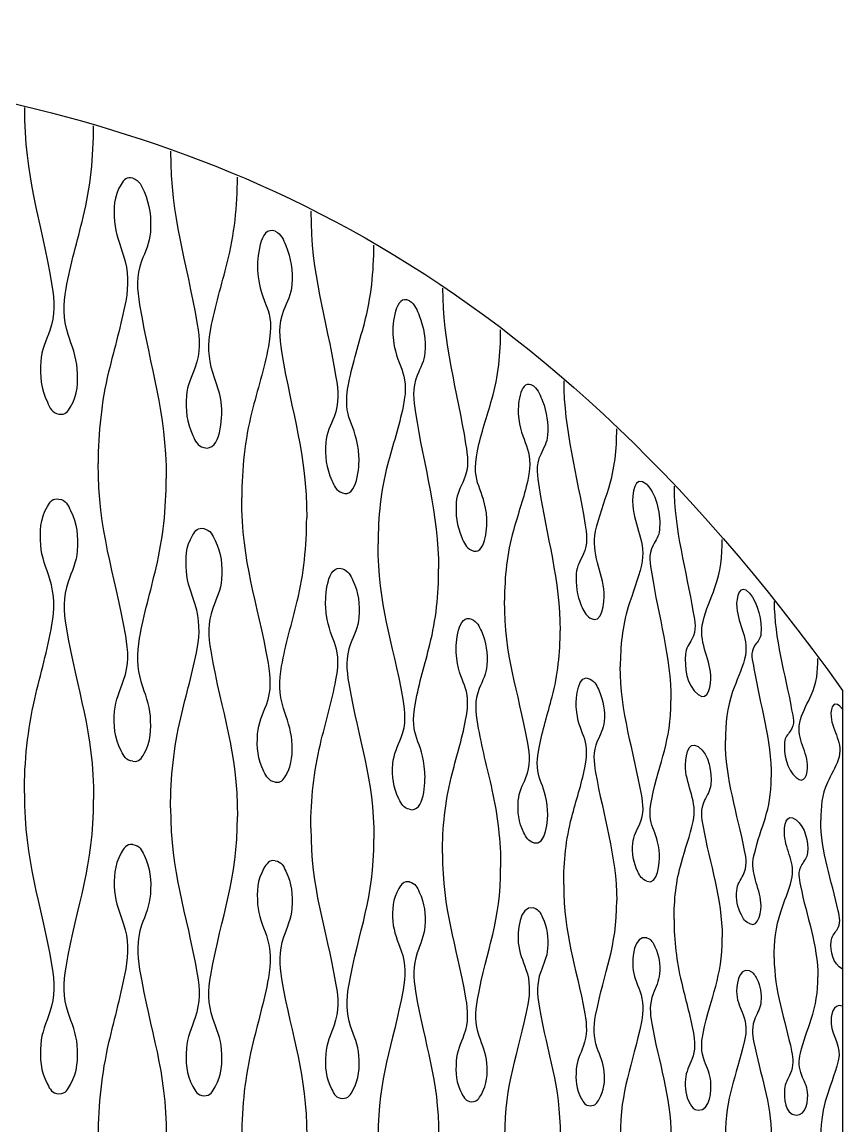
# Model space of a CAD drawing. Header units: millimetres. Extents: x 1 to 583, y -486 to -2.
# Drawn here: x 568.13 to 583.37, y -198.99 to -178.52 of the extents above; entities that cross this region are included whole.
import ezdxf

# ---------------------------------------------------------------- set-up
doc = ezdxf.new("R2010")
doc.units = ezdxf.units.MM
doc.header["$MEASUREMENT"] = 0
doc.layers.add('DEFAULT', color=7, linetype='Continuous')

msp = doc.modelspace()

# ---------------------------------------------------------------- linework, layer by layer
at = {"layer": 'DEFAULT'}
msp.add_lwpolyline([(583.342, -190.913), (583.342, -207.44)], dxfattribs=at)
for points, knots in [([(542.024, -178.517), (553.829, -178.517), (559.732, -178.517), (565.634, -179.55), (571.537, -180.583), (577.439, -182.649), (583.342, -190.913)], [0, 0, 0, 0, 1, 1, 1, 2, 2, 2, 2]), ([(568.172, -180.1), (568.172, -181.41), (568.471, -182.139), (568.683, -183.402), (568.731, -183.689), (568.747, -183.952), (568.644, -184.237), (568.576, -184.425), (568.489, -184.602), (568.475, -184.811), (568.457, -185.079), (568.478, -185.319), (568.598, -185.568), (568.647, -185.669), (568.681, -185.76), (568.813, -185.785)], [0, 0, 0, 0, 1, 1, 1, 2, 2, 2, 3, 3, 3, 4, 4, 4, 5, 5, 5, 5]), ([(568.813, -185.785), (568.935, -185.808), (568.977, -185.738), (569.029, -185.651), (569.167, -185.42), (569.168, -185.198), (569.152, -184.948), (569.137, -184.72), (569.049, -184.519), (568.983, -184.309), (568.892, -184.021), (568.891, -183.753), (568.944, -183.46), (569.026, -183.013), (569.156, -182.578), (569.262, -182.137), (569.397, -181.577), (569.455, -181.019), (569.455, -180.443)], [0, 0, 0, 0, 1, 1, 1, 2, 2, 2, 3, 3, 3, 4, 4, 4, 5, 5, 5, 6, 6, 6, 6]), ([(570.883, -180.91), (570.883, -182.18), (571.172, -182.898), (571.376, -184.123), (571.421, -184.396), (571.441, -184.645), (571.338, -184.916), (571.272, -185.091), (571.189, -185.254), (571.176, -185.449), (571.158, -185.708), (571.181, -185.941), (571.294, -186.182), (571.341, -186.284), (571.375, -186.373), (571.502, -186.408)], [0, 0, 0, 0, 1, 1, 1, 2, 2, 2, 3, 3, 3, 4, 4, 4, 5, 5, 5, 5]), ([(570.182, -181.41), (570.066, -181.38), (570.02, -181.443), (569.966, -181.528), (569.824, -181.753), (569.827, -181.97), (569.844, -182.216), (569.859, -182.443), (569.946, -182.643), (570.012, -182.853), (570.102, -183.137), (570.105, -183.401), (570.051, -183.69), (569.969, -184.134), (569.839, -184.565), (569.734, -185.003), (569.599, -185.566), (569.54, -186.125), (569.54, -186.703)], [0, 0, 0, 0, 1, 1, 1, 2, 2, 2, 3, 3, 3, 4, 4, 4, 5, 5, 5, 6, 6, 6, 6]), ([(570.182, -181.41), (570.308, -181.457), (570.343, -181.553), (570.39, -181.66), (570.5, -181.908), (570.526, -182.148), (570.508, -182.414), (570.495, -182.61), (570.411, -182.774), (570.345, -182.949), (570.241, -183.226), (570.262, -183.481), (570.308, -183.76), (570.51, -184.996), (570.801, -185.696), (570.801, -186.978)], [0, 0, 0, 0, 1, 1, 1, 2, 2, 2, 3, 3, 3, 4, 4, 4, 5, 5, 5, 5]), ([(571.502, -186.408), (571.817, -186.495), (571.841, -185.838), (571.828, -185.64), (571.814, -185.418), (571.729, -185.222), (571.665, -185.017), (571.58, -184.741), (571.575, -184.485), (571.628, -184.204), (571.706, -183.789), (571.832, -183.387), (571.934, -182.979), (572.066, -182.454), (572.121, -181.931), (572.121, -181.391)], [0, 0, 0, 0, 1, 1, 1, 2, 2, 2, 3, 3, 3, 4, 4, 4, 5, 5, 5, 5]), ([(573.483, -182.022), (573.483, -183.231), (573.756, -183.932), (573.948, -185.099), (573.99, -185.353), (574.014, -185.584), (573.913, -185.837), (573.85, -185.993), (573.771, -186.139), (573.759, -186.316), (573.742, -186.564), (573.768, -186.786), (573.871, -187.016), (573.916, -187.116), (573.95, -187.204), (574.067, -187.249)], [0, 0, 0, 0, 1, 1, 1, 2, 2, 2, 3, 3, 3, 4, 4, 4, 5, 5, 5, 5]), ([(572.822, -182.394), (572.528, -182.284), (572.483, -182.926), (572.496, -183.117), (572.543, -183.826), (572.844, -183.766), (572.696, -184.533), (572.617, -184.944), (572.491, -185.342), (572.39, -185.746), (572.257, -186.274), (572.203, -186.799), (572.203, -187.341)], [0, 0, 0, 0, 1, 1, 1, 2, 2, 2, 3, 3, 3, 4, 4, 4, 4]), ([(572.822, -182.394), (572.938, -182.454), (572.974, -182.55), (573.018, -182.658), (573.118, -182.897), (573.147, -183.128), (573.13, -183.385), (573.118, -183.563), (573.038, -183.71), (572.976, -183.868), (572.873, -184.128), (572.899, -184.367), (572.941, -184.628), (573.13, -185.809), (573.406, -186.489), (573.406, -187.712)], [0, 0, 0, 0, 1, 1, 1, 2, 2, 2, 3, 3, 3, 4, 4, 4, 5, 5, 5, 5]), ([(574.067, -187.249), (574.341, -187.355), (574.387, -186.748), (574.375, -186.569), (574.331, -185.9), (574.045, -185.93), (574.186, -185.206), (574.259, -184.832), (574.378, -184.471), (574.475, -184.104), (574.602, -183.624), (574.651, -183.148), (574.651, -182.655)], [0, 0, 0, 0, 1, 1, 1, 2, 2, 2, 3, 3, 3, 4, 4, 4, 4]), ([(575.312, -183.686), (575.045, -183.548), (574.992, -184.121), (575.004, -184.309), (575.048, -184.96), (575.337, -184.938), (575.194, -185.645), (575.119, -186.013), (575, -186.368), (574.904, -186.73), (574.778, -187.213), (574.729, -187.693), (574.729, -188.19)], [0, 0, 0, 0, 1, 1, 1, 2, 2, 2, 3, 3, 3, 4, 4, 4, 4]), ([(575.924, -183.451), (575.924, -184.445), (576.197, -185.376), (576.353, -186.336), (576.391, -186.566), (576.42, -186.775), (576.321, -187.004), (576.262, -187.14), (576.19, -187.266), (576.179, -187.422), (576.162, -187.653), (576.19, -187.861), (576.282, -188.076), (576.323, -188.173), (576.358, -188.259), (576.463, -188.312)], [0, 0, 0, 0, 1, 1, 1, 2, 2, 2, 3, 3, 3, 4, 4, 4, 5, 5, 5, 5]), ([(575.312, -183.686), (575.415, -183.757), (575.452, -183.854), (575.494, -183.96), (575.582, -184.186), (575.613, -184.405), (575.597, -184.647), (575.586, -184.804), (575.513, -184.931), (575.455, -185.069), (575.354, -185.308), (575.385, -185.526), (575.422, -185.765), (575.573, -186.728), (575.852, -187.662), (575.852, -188.658)], [0, 0, 0, 0, 1, 1, 1, 2, 2, 2, 3, 3, 3, 4, 4, 4, 5, 5, 5, 5]), ([(576.463, -188.312), (576.709, -188.437), (576.759, -187.903), (576.747, -187.731), (576.707, -187.132), (576.44, -187.118), (576.573, -186.467), (576.639, -186.141), (576.75, -185.828), (576.84, -185.509), (576.96, -185.085), (577.002, -184.663), (577.002, -184.225)], [0, 0, 0, 0, 1, 1, 1, 2, 2, 2, 3, 3, 3, 4, 4, 4, 4]), ([(577.614, -185.269), (577.371, -185.101), (577.316, -185.587), (577.329, -185.778), (577.368, -186.342), (577.636, -186.395), (577.504, -187.01), (577.435, -187.329), (577.324, -187.634), (577.237, -187.947), (577.117, -188.375), (577.074, -188.801), (577.074, -189.243)], [0, 0, 0, 0, 1, 1, 1, 2, 2, 2, 3, 3, 3, 4, 4, 4, 4]), ([(578.171, -185.169), (578.171, -186.077), (578.42, -186.929), (578.563, -187.807), (578.595, -188.008), (578.63, -188.19), (578.533, -188.393), (578.479, -188.506), (578.413, -188.609), (578.403, -188.743), (578.388, -188.953), (578.417, -189.141), (578.497, -189.337), (578.536, -189.429), (578.571, -189.512), (578.663, -189.571)], [0, 0, 0, 0, 1, 1, 1, 2, 2, 2, 3, 3, 3, 4, 4, 4, 5, 5, 5, 5]), ([(577.614, -185.269), (577.703, -185.346), (577.74, -185.442), (577.779, -185.546), (577.856, -185.754), (577.889, -185.956), (577.873, -186.178), (577.863, -186.313), (577.797, -186.418), (577.744, -186.533), (577.644, -186.747), (577.681, -186.939), (577.714, -187.151), (577.85, -188.033), (578.105, -188.888), (578.105, -189.799)], [0, 0, 0, 0, 1, 1, 1, 2, 2, 2, 3, 3, 3, 4, 4, 4, 5, 5, 5, 5]), ([(578.663, -189.571), (578.883, -189.712), (578.934, -189.268), (578.922, -189.099), (578.896, -188.714), (578.671, -188.378), (578.763, -187.958), (578.823, -187.684), (578.924, -187.425), (579.006, -187.159), (579.119, -186.797), (579.154, -186.437), (579.154, -186.062)], [0, 0, 0, 0, 1, 1, 1, 2, 2, 2, 3, 3, 3, 4, 4, 4, 4]), ([(570.182, -192.224), (570.052, -192.211), (570.016, -192.126), (569.966, -192.029), (569.842, -191.789), (569.826, -191.558), (569.844, -191.298), (569.858, -191.088), (569.945, -190.91), (570.012, -190.721), (570.113, -190.44), (570.101, -190.182), (570.051, -189.898), (569.838, -188.669), (569.54, -187.981), (569.54, -186.703)], [0, 0, 0, 0, 1, 1, 1, 2, 2, 2, 3, 3, 3, 4, 4, 4, 5, 5, 5, 5]), ([(570.182, -192.224), (570.303, -192.242), (570.34, -192.169), (570.39, -192.083), (570.52, -191.855), (570.524, -191.636), (570.508, -191.389), (570.494, -191.169), (570.409, -190.974), (570.345, -190.77), (570.257, -190.489), (570.257, -190.226), (570.308, -189.94), (570.386, -189.5), (570.512, -189.071), (570.614, -188.637), (570.744, -188.087), (570.801, -187.541), (570.801, -186.978)], [0, 0, 0, 0, 1, 1, 1, 2, 2, 2, 3, 3, 3, 4, 4, 4, 5, 5, 5, 6, 6, 6, 6]), ([(579.712, -187.093), (579.476, -186.888), (579.437, -187.269), (579.452, -187.483), (579.479, -187.856), (579.708, -188.177), (579.612, -188.587), (579.549, -188.852), (579.448, -189.103), (579.368, -189.362), (579.255, -189.728), (579.22, -190.093), (579.22, -190.473)], [0, 0, 0, 0, 1, 1, 1, 2, 2, 2, 3, 3, 3, 4, 4, 4, 4]), ([(579.712, -187.093), (579.913, -187.306), (579.967, -187.665), (579.947, -187.933), (579.938, -188.045), (579.879, -188.125), (579.83, -188.215), (579.73, -188.4), (579.774, -188.564), (579.802, -188.746), (579.926, -189.53), (580.158, -190.288), (580.158, -191.098)], [0, 0, 0, 0, 1, 1, 1, 2, 2, 2, 3, 3, 3, 4, 4, 4, 4]), ([(580.217, -187.125), (580.217, -187.932), (580.442, -188.687), (580.572, -189.466), (580.601, -189.637), (580.643, -189.789), (580.545, -189.961), (580.495, -190.05), (580.437, -190.128), (580.428, -190.238), (580.409, -190.476), (580.444, -190.817), (580.663, -190.988)], [0, 0, 0, 0, 1, 1, 1, 2, 2, 2, 3, 3, 3, 4, 4, 4, 4]), ([(568.172, -192.817), (568.172, -192.223), (568.232, -191.646), (568.365, -191.066), (568.471, -190.609), (568.6, -190.159), (568.683, -189.697), (568.735, -189.405), (568.736, -189.136), (568.644, -188.848), (568.577, -188.639), (568.49, -188.441), (568.475, -188.214), (568.459, -187.961), (568.461, -187.735), (568.598, -187.501), (568.65, -187.412), (568.69, -187.34), (568.813, -187.361)], [0, 0, 0, 0, 1, 1, 1, 2, 2, 2, 3, 3, 3, 4, 4, 4, 5, 5, 5, 6, 6, 6, 6]), ([(568.813, -187.361), (568.945, -187.383), (568.98, -187.472), (569.029, -187.572), (569.15, -187.818), (569.169, -188.054), (569.152, -188.319), (569.138, -188.529), (569.05, -188.707), (568.983, -188.897), (568.882, -189.182), (568.895, -189.445), (568.944, -189.732), (569.156, -190.97), (569.455, -191.645), (569.455, -192.932)], [0, 0, 0, 0, 1, 1, 1, 2, 2, 2, 3, 3, 3, 4, 4, 4, 5, 5, 5, 5]), ([(572.822, -192.609), (572.698, -192.591), (572.662, -192.509), (572.614, -192.415), (572.496, -192.186), (572.478, -191.965), (572.496, -191.716), (572.509, -191.52), (572.593, -191.355), (572.658, -191.179), (572.757, -190.914), (572.743, -190.671), (572.696, -190.404), (572.489, -189.226), (572.203, -188.567), (572.203, -187.341)], [0, 0, 0, 0, 1, 1, 1, 2, 2, 2, 3, 3, 3, 4, 4, 4, 5, 5, 5, 5]), ([(570.883, -193.087), (570.883, -192.521), (570.94, -191.972), (571.07, -191.42), (571.171, -190.99), (571.296, -190.566), (571.376, -190.13), (571.427, -189.85), (571.426, -189.593), (571.338, -189.318), (571.274, -189.114), (571.19, -188.921), (571.176, -188.701), (571.16, -188.461), (571.158, -188.249), (571.294, -188.028), (571.346, -187.945), (571.388, -187.883), (571.502, -187.91)], [0, 0, 0, 0, 1, 1, 1, 2, 2, 2, 3, 3, 3, 4, 4, 4, 5, 5, 5, 6, 6, 6, 6]), ([(572.822, -192.609), (572.933, -192.632), (572.97, -192.567), (573.018, -192.487), (573.144, -192.275), (573.144, -192.07), (573.13, -191.84), (573.116, -191.629), (573.036, -191.442), (572.976, -191.246), (572.894, -190.98), (572.892, -190.731), (572.941, -190.461), (573.014, -190.053), (573.133, -189.657), (573.23, -189.256), (573.353, -188.745), (573.406, -188.237), (573.406, -187.712)], [0, 0, 0, 0, 1, 1, 1, 2, 2, 2, 3, 3, 3, 4, 4, 4, 5, 5, 5, 6, 6, 6, 6]), ([(571.502, -187.91), (571.628, -187.941), (571.662, -188.029), (571.71, -188.128), (571.824, -188.364), (571.846, -188.592), (571.828, -188.847), (571.815, -189.044), (571.731, -189.21), (571.665, -189.387), (571.566, -189.657), (571.581, -189.907), (571.628, -190.179), (571.832, -191.368), (572.121, -192.011), (572.121, -193.248)], [0, 0, 0, 0, 1, 1, 1, 2, 2, 2, 3, 3, 3, 4, 4, 4, 5, 5, 5, 5]), ([(575.312, -193.115), (575.197, -193.091), (575.162, -193.013), (575.116, -192.923), (575.008, -192.709), (574.988, -192.503), (575.004, -192.27), (575.017, -192.091), (575.096, -191.943), (575.158, -191.784), (575.254, -191.54), (575.237, -191.316), (575.194, -191.07), (574.998, -189.965), (574.729, -189.34), (574.729, -188.19)], [0, 0, 0, 0, 1, 1, 1, 2, 2, 2, 3, 3, 3, 4, 4, 4, 5, 5, 5, 5]), ([(580.663, -190.988), (580.856, -191.139), (580.91, -190.798), (580.898, -190.631), (580.874, -190.294), (580.662, -190.005), (580.754, -189.632), (580.807, -189.415), (580.899, -189.212), (580.975, -189.003), (581.081, -188.709), (581.109, -188.417), (581.109, -188.109)], [0, 0, 0, 0, 1, 1, 1, 2, 2, 2, 3, 3, 3, 4, 4, 4, 4]), ([(573.483, -193.458), (573.483, -192.93), (573.536, -192.419), (573.659, -191.904), (573.755, -191.508), (573.873, -191.118), (573.948, -190.717), (574.085, -189.985), (573.804, -190.042), (573.759, -189.363), (573.747, -189.181), (573.781, -188.556), (574.067, -188.653)], [0, 0, 0, 0, 1, 1, 1, 2, 2, 2, 3, 3, 3, 4, 4, 4, 4]), ([(574.067, -188.653), (574.184, -188.692), (574.218, -188.778), (574.263, -188.875), (574.367, -189.098), (574.392, -189.314), (574.375, -189.556), (574.362, -189.735), (574.283, -189.885), (574.221, -190.045), (574.124, -190.297), (574.143, -190.528), (574.186, -190.781), (574.377, -191.901), (574.651, -192.504), (574.651, -193.669)], [0, 0, 0, 0, 1, 1, 1, 2, 2, 2, 3, 3, 3, 4, 4, 4, 5, 5, 5, 5]), ([(575.312, -193.115), (575.591, -193.19), (575.608, -192.6), (575.597, -192.427), (575.556, -191.794), (575.297, -191.822), (575.422, -191.141), (575.49, -190.774), (575.599, -190.419), (575.689, -190.058), (575.805, -189.595), (575.852, -189.134), (575.852, -188.658)], [0, 0, 0, 0, 1, 1, 1, 2, 2, 2, 3, 3, 3, 4, 4, 4, 4]), ([(581.615, -189.104), (581.431, -188.911), (581.364, -189.171), (581.379, -189.372), (581.403, -189.696), (581.622, -189.968), (581.524, -190.329), (581.468, -190.538), (581.374, -190.73), (581.303, -190.932), (581.197, -191.231), (581.169, -191.528), (581.169, -191.842)], [0, 0, 0, 0, 1, 1, 1, 2, 2, 2, 3, 3, 3, 4, 4, 4, 4]), ([(581.615, -189.104), (581.773, -189.302), (581.849, -189.614), (581.828, -189.861), (581.82, -189.949), (581.767, -190.002), (581.721, -190.067), (581.616, -190.219), (581.672, -190.352), (581.697, -190.502), (581.808, -191.174), (582.019, -191.822), (582.019, -192.521)], [0, 0, 0, 0, 1, 1, 1, 2, 2, 2, 3, 3, 3, 4, 4, 4, 4]), ([(577.614, -193.734), (577.509, -193.706), (577.475, -193.633), (577.432, -193.549), (577.334, -193.353), (577.314, -193.165), (577.329, -192.952), (577.341, -192.794), (577.413, -192.665), (577.471, -192.527), (577.562, -192.307), (577.543, -192.108), (577.504, -191.888), (577.323, -190.875), (577.074, -190.298), (577.074, -189.243)], [0, 0, 0, 0, 1, 1, 1, 2, 2, 2, 3, 3, 3, 4, 4, 4, 5, 5, 5, 5]), ([(582.073, -189.263), (582.073, -189.957), (582.277, -190.602), (582.396, -191.269), (582.42, -191.407), (582.474, -191.528), (582.371, -191.667), (582.325, -191.729), (582.272, -191.781), (582.265, -191.867), (582.245, -192.086), (582.304, -192.367), (582.478, -192.527)], [0, 0, 0, 0, 1, 1, 1, 2, 2, 2, 3, 3, 3, 4, 4, 4, 4]), ([(575.924, -193.934), (575.924, -193.454), (575.97, -192.99), (576.086, -192.522), (576.174, -192.168), (576.284, -191.82), (576.353, -191.46), (576.483, -190.787), (576.219, -190.83), (576.179, -190.207), (576.168, -190.039), (576.213, -189.478), (576.463, -189.59)], [0, 0, 0, 0, 1, 1, 1, 2, 2, 2, 3, 3, 3, 4, 4, 4, 4]), ([(576.463, -189.59), (576.568, -189.637), (576.602, -189.72), (576.644, -189.813), (576.737, -190.02), (576.763, -190.219), (576.747, -190.443), (576.736, -190.602), (576.663, -190.732), (576.606, -190.872), (576.512, -191.101), (576.533, -191.31), (576.573, -191.539), (576.643, -191.949), (576.75, -192.349), (576.84, -192.753), (576.946, -193.23), (577.002, -193.704), (577.002, -194.192)], [0, 0, 0, 0, 1, 1, 1, 2, 2, 2, 3, 3, 3, 4, 4, 4, 5, 5, 5, 6, 6, 6, 6]), ([(577.614, -193.734), (577.851, -193.815), (577.883, -193.29), (577.873, -193.138), (577.836, -192.567), (577.596, -192.588), (577.714, -191.972), (577.775, -191.652), (577.875, -191.343), (577.957, -191.029), (578.064, -190.622), (578.105, -190.218), (578.105, -189.799)], [0, 0, 0, 0, 1, 1, 1, 2, 2, 2, 3, 3, 3, 4, 4, 4, 4]), ([(582.478, -192.527), (582.636, -192.672), (582.705, -192.45), (582.692, -192.287), (582.669, -192.003), (582.465, -191.769), (582.561, -191.448), (582.608, -191.287), (582.692, -191.145), (582.761, -190.996), (582.864, -190.773), (582.883, -190.553), (582.883, -190.316)], [0, 0, 0, 0, 1, 1, 1, 2, 2, 2, 3, 3, 3, 4, 4, 4, 4]), ([(579.712, -194.448), (579.619, -194.416), (579.585, -194.35), (579.546, -194.273), (579.46, -194.1), (579.438, -193.934), (579.452, -193.744), (579.463, -193.608), (579.529, -193.502), (579.582, -193.386), (579.669, -193.195), (579.647, -193.024), (579.612, -192.832), (579.468, -192.048), (579.22, -191.292), (579.22, -190.473)], [0, 0, 0, 0, 1, 1, 1, 2, 2, 2, 3, 3, 3, 4, 4, 4, 5, 5, 5, 5]), ([(578.171, -194.507), (578.171, -194.084), (578.212, -193.674), (578.319, -193.262), (578.399, -192.956), (578.5, -192.655), (578.563, -192.344), (578.683, -191.75), (578.44, -191.762), (578.403, -191.215), (578.392, -191.052), (578.438, -190.573), (578.663, -190.701)], [0, 0, 0, 0, 1, 1, 1, 2, 2, 2, 3, 3, 3, 4, 4, 4, 4]), ([(578.663, -190.701), (578.755, -190.753), (578.789, -190.831), (578.828, -190.919), (578.909, -191.105), (578.937, -191.285), (578.922, -191.486), (578.912, -191.623), (578.845, -191.732), (578.793, -191.85), (578.703, -192.051), (578.728, -192.233), (578.763, -192.435), (578.899, -193.224), (579.154, -193.983), (579.154, -194.805)], [0, 0, 0, 0, 1, 1, 1, 2, 2, 2, 3, 3, 3, 4, 4, 4, 5, 5, 5, 5]), ([(579.712, -194.448), (579.917, -194.533), (579.956, -194.091), (579.947, -193.953), (579.913, -193.459), (579.693, -193.465), (579.802, -192.928), (579.954, -192.188), (580.158, -191.88), (580.158, -191.098)], [0, 0, 0, 0, 1, 1, 1, 2, 2, 2, 3, 3, 3, 3]), ([(583.342, -191.257), (583.195, -191.074), (583.111, -191.194), (583.128, -191.4), (583.151, -191.67), (583.366, -191.885), (583.26, -192.196), (583.208, -192.346), (583.123, -192.477), (583.059, -192.62), (582.956, -192.848), (582.937, -193.073), (582.937, -193.316)], [0, 0, 0, 0, 1, 1, 1, 2, 2, 2, 3, 3, 3, 4, 4, 4, 4]), ([(580.217, -195.159), (580.217, -194.798), (580.253, -194.451), (580.352, -194.102), (580.423, -193.848), (580.515, -193.6), (580.572, -193.341), (580.653, -192.976), (580.451, -192.689), (580.428, -192.356), (580.417, -192.197), (580.464, -191.814), (580.663, -191.952)], [0, 0, 0, 0, 1, 1, 1, 2, 2, 2, 3, 3, 3, 4, 4, 4, 4]), ([(580.663, -191.952), (580.881, -192.102), (580.916, -192.432), (580.898, -192.655), (580.889, -192.769), (580.829, -192.853), (580.781, -192.947), (580.695, -193.118), (580.723, -193.27), (580.754, -193.441), (580.877, -194.122), (581.109, -194.775), (581.109, -195.487)], [0, 0, 0, 0, 1, 1, 1, 2, 2, 2, 3, 3, 3, 4, 4, 4, 4]), ([(581.615, -195.235), (581.535, -195.202), (581.501, -195.144), (581.465, -195.073), (581.389, -194.926), (581.366, -194.785), (581.379, -194.621), (581.389, -194.509), (581.448, -194.427), (581.497, -194.335), (581.58, -194.176), (581.555, -194.036), (581.524, -193.876), (581.393, -193.2), (581.169, -192.55), (581.169, -191.842)], [0, 0, 0, 0, 1, 1, 1, 2, 2, 2, 3, 3, 3, 4, 4, 4, 5, 5, 5, 5]), ([(581.615, -195.235), (581.796, -195.323), (581.838, -194.979), (581.828, -194.849), (581.806, -194.555), (581.622, -194.304), (581.697, -193.98), (581.838, -193.369), (582.019, -193.177), (582.019, -192.521)], [0, 0, 0, 0, 1, 1, 1, 2, 2, 2, 3, 3, 3, 3]), ([(568.172, -192.817), (568.172, -194.1), (568.469, -194.795), (568.683, -196.029), (568.733, -196.318), (568.741, -196.584), (568.644, -196.871), (568.577, -197.069), (568.49, -197.257), (568.475, -197.474), (568.458, -197.735), (568.47, -197.968), (568.598, -198.209), (568.648, -198.304), (568.683, -198.387), (568.813, -198.388)], [0, 0, 0, 0, 1, 1, 1, 2, 2, 2, 3, 3, 3, 4, 4, 4, 5, 5, 5, 5]), ([(568.813, -198.388), (568.943, -198.39), (568.979, -198.309), (569.029, -198.215), (569.158, -197.977), (569.169, -197.748), (569.152, -197.491), (569.137, -197.272), (569.05, -197.082), (568.983, -196.882), (568.887, -196.595), (568.893, -196.33), (568.944, -196.04), (569.157, -194.832), (569.455, -194.19), (569.455, -192.932)], [0, 0, 0, 0, 1, 1, 1, 2, 2, 2, 3, 3, 3, 4, 4, 4, 5, 5, 5, 5]), ([(570.883, -193.087), (570.883, -194.32), (571.169, -194.988), (571.376, -196.172), (571.424, -196.449), (571.433, -196.702), (571.338, -196.976), (571.273, -197.164), (571.189, -197.343), (571.176, -197.55), (571.159, -197.8), (571.171, -198.022), (571.294, -198.253), (571.342, -198.344), (571.377, -198.423), (571.502, -198.425)], [0, 0, 0, 0, 1, 1, 1, 2, 2, 2, 3, 3, 3, 4, 4, 4, 5, 5, 5, 5]), ([(582.073, -195.872), (582.073, -195.578), (582.104, -195.299), (582.195, -195.018), (582.26, -194.819), (582.344, -194.628), (582.396, -194.425), (582.476, -194.112), (582.286, -193.879), (582.265, -193.599), (582.252, -193.429), (582.292, -193.158), (582.478, -193.309)], [0, 0, 0, 0, 1, 1, 1, 2, 2, 2, 3, 3, 3, 4, 4, 4, 4]), ([(571.502, -198.425), (571.625, -198.427), (571.661, -198.35), (571.71, -198.261), (571.834, -198.036), (571.845, -197.818), (571.828, -197.573), (571.814, -197.363), (571.73, -197.182), (571.665, -196.991), (571.574, -196.718), (571.578, -196.465), (571.628, -196.189), (571.834, -195.04), (572.121, -194.446), (572.121, -193.248)], [0, 0, 0, 0, 1, 1, 1, 2, 2, 2, 3, 3, 3, 4, 4, 4, 5, 5, 5, 5]), ([(582.478, -193.309), (582.65, -193.449), (582.71, -193.716), (582.692, -193.919), (582.683, -194.01), (582.628, -194.067), (582.585, -194.136), (582.499, -194.274), (582.534, -194.394), (582.561, -194.532), (582.671, -195.095), (582.883, -195.629), (582.883, -196.223)], [0, 0, 0, 0, 1, 1, 1, 2, 2, 2, 3, 3, 3, 4, 4, 4, 4]), ([(583.342, -196.077), (583.155, -195.986), (583.111, -195.74), (583.128, -195.564), (583.137, -195.475), (583.191, -195.419), (583.235, -195.353), (583.318, -195.229), (583.286, -195.121), (583.26, -194.995), (583.14, -194.437), (582.937, -193.906), (582.937, -193.316)], [0, 0, 0, 0, 1, 1, 1, 2, 2, 2, 3, 3, 3, 4, 4, 4, 4]), ([(573.483, -193.458), (573.483, -194.618), (573.753, -195.252), (573.948, -196.367), (573.994, -196.626), (574.002, -196.862), (573.913, -197.117), (573.851, -197.293), (573.772, -197.459), (573.759, -197.653), (573.744, -197.887), (573.755, -198.096), (573.871, -198.312), (573.917, -198.398), (573.95, -198.472), (574.067, -198.475)], [0, 0, 0, 0, 1, 1, 1, 2, 2, 2, 3, 3, 3, 4, 4, 4, 5, 5, 5, 5]), ([(570.182, -193.769), (570.056, -193.759), (570.018, -193.835), (569.966, -193.925), (569.834, -194.158), (569.827, -194.382), (569.844, -194.635), (569.858, -194.854), (569.945, -195.043), (570.012, -195.242), (570.107, -195.524), (570.103, -195.786), (570.051, -196.072), (569.968, -196.534), (569.839, -196.985), (569.734, -197.442), (569.601, -198.016), (569.54, -198.587), (569.54, -199.176)], [0, 0, 0, 0, 1, 1, 1, 2, 2, 2, 3, 3, 3, 4, 4, 4, 5, 5, 5, 6, 6, 6, 6]), ([(570.182, -193.769), (570.31, -193.784), (570.342, -193.869), (570.39, -193.965), (570.509, -194.203), (570.525, -194.432), (570.508, -194.688), (570.494, -194.896), (570.41, -195.076), (570.345, -195.265), (570.25, -195.545), (570.26, -195.804), (570.308, -196.086), (570.512, -197.282), (570.801, -197.932), (570.801, -199.176)], [0, 0, 0, 0, 1, 1, 1, 2, 2, 2, 3, 3, 3, 4, 4, 4, 5, 5, 5, 5]), ([(574.067, -198.475), (574.182, -198.477), (574.217, -198.406), (574.263, -198.323), (574.381, -198.113), (574.39, -197.911), (574.375, -197.682), (574.362, -197.486), (574.282, -197.317), (574.221, -197.138), (574.135, -196.883), (574.139, -196.647), (574.186, -196.389), (574.381, -195.321), (574.651, -194.785), (574.651, -193.669)], [0, 0, 0, 0, 1, 1, 1, 2, 2, 2, 3, 3, 3, 4, 4, 4, 5, 5, 5, 5]), ([(575.924, -193.934), (575.924, -195.002), (576.172, -195.588), (576.353, -196.614), (576.395, -196.85), (576.404, -197.065), (576.321, -197.298), (576.263, -197.457), (576.19, -197.608), (576.179, -197.784), (576.164, -197.999), (576.175, -198.189), (576.282, -198.387), (576.324, -198.466), (576.355, -198.534), (576.463, -198.537)], [0, 0, 0, 0, 1, 1, 1, 2, 2, 2, 3, 3, 3, 4, 4, 4, 5, 5, 5, 5]), ([(572.822, -194.068), (572.704, -194.055), (572.664, -194.123), (572.614, -194.209), (572.485, -194.427), (572.479, -194.638), (572.496, -194.877), (572.51, -195.085), (572.594, -195.265), (572.658, -195.456), (572.749, -195.723), (572.746, -195.97), (572.696, -196.241), (572.616, -196.677), (572.491, -197.102), (572.39, -197.533), (572.262, -198.077), (572.203, -198.618), (572.203, -199.176)], [0, 0, 0, 0, 1, 1, 1, 2, 2, 2, 3, 3, 3, 4, 4, 4, 5, 5, 5, 6, 6, 6, 6]), ([(572.822, -194.068), (572.943, -194.087), (572.973, -194.17), (573.018, -194.262), (573.129, -194.487), (573.146, -194.705), (573.13, -194.948), (573.117, -195.143), (573.037, -195.31), (572.976, -195.487), (572.885, -195.75), (572.896, -195.994), (572.941, -196.26), (573.133, -197.391), (573.406, -198.001), (573.406, -199.176)], [0, 0, 0, 0, 1, 1, 1, 2, 2, 2, 3, 3, 3, 4, 4, 4, 5, 5, 5, 5]), ([(576.463, -198.537), (576.568, -198.54), (576.601, -198.477), (576.644, -198.401), (576.753, -198.211), (576.762, -198.028), (576.747, -197.82), (576.735, -197.641), (576.661, -197.486), (576.606, -197.323), (576.526, -197.091), (576.529, -196.876), (576.573, -196.64), (576.753, -195.672), (577.002, -195.206), (577.002, -194.192)], [0, 0, 0, 0, 1, 1, 1, 2, 2, 2, 3, 3, 3, 4, 4, 4, 5, 5, 5, 5]), ([(575.312, -194.462), (575.204, -194.445), (575.165, -194.504), (575.116, -194.582), (574.992, -194.783), (574.989, -194.976), (575.004, -195.196), (575.018, -195.391), (575.097, -195.559), (575.158, -195.737), (575.243, -195.984), (575.241, -196.212), (575.194, -196.464), (574.995, -197.516), (574.729, -198.075), (574.729, -199.176)], [0, 0, 0, 0, 1, 1, 1, 2, 2, 2, 3, 3, 3, 4, 4, 4, 5, 5, 5, 5]), ([(575.312, -194.462), (575.424, -194.485), (575.452, -194.563), (575.494, -194.649), (575.594, -194.859), (575.612, -195.061), (575.597, -195.286), (575.585, -195.463), (575.511, -195.615), (575.455, -195.776), (575.37, -196.019), (575.381, -196.243), (575.422, -196.488), (575.599, -197.532), (575.852, -198.09), (575.852, -199.176)], [0, 0, 0, 0, 1, 1, 1, 2, 2, 2, 3, 3, 3, 4, 4, 4, 5, 5, 5, 5]), ([(578.171, -194.507), (578.171, -195.466), (578.397, -195.988), (578.563, -196.907), (578.6, -197.116), (578.61, -197.306), (578.533, -197.512), (578.481, -197.652), (578.414, -197.784), (578.403, -197.94), (578.39, -198.132), (578.4, -198.301), (578.497, -198.477), (578.537, -198.548), (578.566, -198.607), (578.663, -198.611)], [0, 0, 0, 0, 1, 1, 1, 2, 2, 2, 3, 3, 3, 4, 4, 4, 5, 5, 5, 5]), ([(578.663, -198.611), (578.756, -198.615), (578.788, -198.56), (578.828, -198.492), (578.927, -198.326), (578.935, -198.166), (578.922, -197.982), (578.911, -197.822), (578.843, -197.686), (578.793, -197.541), (578.721, -197.336), (578.722, -197.146), (578.763, -196.938), (578.928, -196.084), (579.154, -195.702), (579.154, -194.805)], [0, 0, 0, 0, 1, 1, 1, 2, 2, 2, 3, 3, 3, 4, 4, 4, 5, 5, 5, 5]), ([(577.614, -194.943), (577.333, -194.885), (577.317, -195.411), (577.329, -195.589), (577.342, -195.767), (577.415, -195.92), (577.471, -196.083), (577.549, -196.305), (577.548, -196.51), (577.504, -196.737), (577.319, -197.686), (577.074, -198.181), (577.074, -199.176)], [0, 0, 0, 0, 1, 1, 1, 2, 2, 2, 3, 3, 3, 4, 4, 4, 4]), ([(577.614, -194.943), (577.714, -194.97), (577.741, -195.041), (577.779, -195.121), (577.869, -195.31), (577.887, -195.492), (577.873, -195.696), (577.862, -195.854), (577.795, -195.987), (577.744, -196.129), (577.665, -196.346), (577.676, -196.547), (577.714, -196.766), (577.875, -197.707), (578.105, -198.197), (578.105, -199.176)], [0, 0, 0, 0, 1, 1, 1, 2, 2, 2, 3, 3, 3, 4, 4, 4, 5, 5, 5, 5]), ([(580.217, -195.159), (580.217, -195.552), (580.262, -195.932), (580.352, -196.315), (580.424, -196.623), (580.513, -196.927), (580.572, -197.238), (580.606, -197.417), (580.616, -197.578), (580.545, -197.754), (580.498, -197.873), (580.438, -197.983), (580.428, -198.117), (580.416, -198.283), (580.426, -198.428), (580.513, -198.578), (580.549, -198.641), (580.579, -198.691), (580.663, -198.694)], [0, 0, 0, 0, 1, 1, 1, 2, 2, 2, 3, 3, 3, 4, 4, 4, 5, 5, 5, 6, 6, 6, 6]), ([(579.712, -195.498), (579.468, -195.434), (579.441, -195.887), (579.452, -196.045), (579.464, -196.204), (579.531, -196.339), (579.582, -196.482), (579.651, -196.676), (579.653, -196.855), (579.612, -197.053), (579.441, -197.884), (579.22, -198.3), (579.22, -199.176)], [0, 0, 0, 0, 1, 1, 1, 2, 2, 2, 3, 3, 3, 4, 4, 4, 4]), ([(579.712, -195.498), (579.8, -195.527), (579.827, -195.59), (579.862, -195.663), (579.941, -195.828), (579.96, -195.987), (579.947, -196.166), (579.937, -196.302), (579.876, -196.414), (579.83, -196.535), (579.757, -196.723), (579.769, -196.895), (579.802, -197.085), (579.926, -197.781), (580.158, -198.449), (580.158, -199.176)], [0, 0, 0, 0, 1, 1, 1, 2, 2, 2, 3, 3, 3, 4, 4, 4, 5, 5, 5, 5]), ([(580.663, -198.694), (580.899, -198.705), (580.91, -198.318), (580.898, -198.164), (580.888, -198.026), (580.827, -197.91), (580.781, -197.786), (580.716, -197.611), (580.717, -197.451), (580.754, -197.272), (580.905, -196.544), (581.109, -196.259), (581.109, -195.487)], [0, 0, 0, 0, 1, 1, 1, 2, 2, 2, 3, 3, 3, 4, 4, 4, 4]), ([(582.073, -195.872), (582.073, -196.477), (582.276, -197.025), (582.396, -197.598), (582.427, -197.745), (582.436, -197.873), (582.371, -198.017), (582.328, -198.113), (582.274, -198.2), (582.265, -198.31), (582.253, -198.458), (582.264, -198.773), (582.478, -198.785)], [0, 0, 0, 0, 1, 1, 1, 2, 2, 2, 3, 3, 3, 4, 4, 4, 4]), ([(581.615, -196.111), (581.405, -196.043), (581.368, -196.407), (581.379, -196.551), (581.39, -196.688), (581.45, -196.802), (581.497, -196.924), (581.559, -197.087), (581.562, -197.235), (581.524, -197.403), (581.365, -198.105), (581.169, -198.429), (581.169, -199.176)], [0, 0, 0, 0, 1, 1, 1, 2, 2, 2, 3, 3, 3, 4, 4, 4, 4]), ([(581.615, -196.111), (581.69, -196.139), (581.718, -196.194), (581.751, -196.259), (581.82, -196.397), (581.84, -196.53), (581.828, -196.682), (581.819, -196.795), (581.764, -196.883), (581.721, -196.981), (581.653, -197.137), (581.666, -197.279), (581.697, -197.437), (581.808, -198.016), (582.019, -198.567), (582.019, -199.176)], [0, 0, 0, 0, 1, 1, 1, 2, 2, 2, 3, 3, 3, 4, 4, 4, 5, 5, 5, 5]), ([(582.478, -198.785), (582.678, -198.796), (582.703, -198.498), (582.692, -198.36), (582.682, -198.245), (582.626, -198.152), (582.585, -198.051), (582.527, -197.909), (582.526, -197.781), (582.561, -197.634), (582.611, -197.419), (582.692, -197.216), (582.761, -197.008), (582.846, -196.75), (582.883, -196.494), (582.883, -196.223)], [0, 0, 0, 0, 1, 1, 1, 2, 2, 2, 3, 3, 3, 4, 4, 4, 5, 5, 5, 5]), ([(583.342, -196.766), (583.162, -196.698), (583.116, -196.959), (583.128, -197.094), (583.149, -197.327), (583.33, -197.511), (583.26, -197.777), (583.11, -198.343), (582.937, -198.562), (582.937, -199.176)], [0, 0, 0, 0, 1, 1, 1, 2, 2, 2, 3, 3, 3, 3])]:
    msp.add_open_spline(points, degree=3, knots=knots, dxfattribs=at)

doc.saveas('drawing.dxf')
